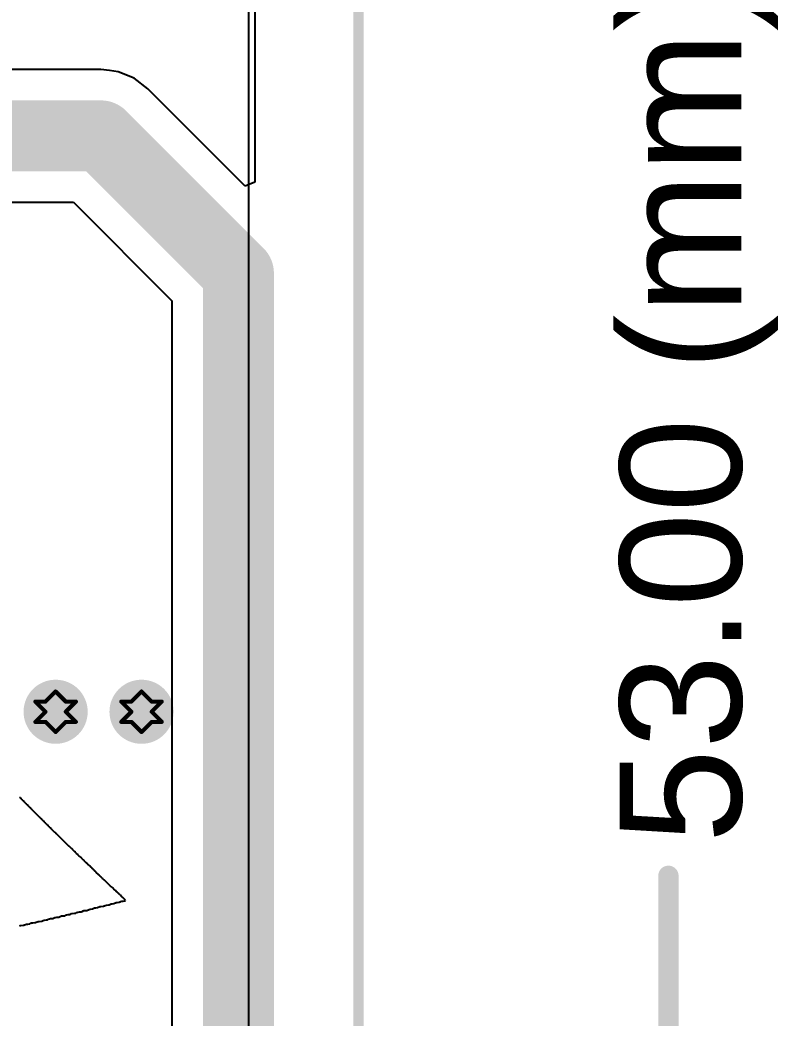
# Model space of a CAD drawing. Header units: inches. Extents: x 0 to 12.7, y -0.1 to 3.5.
# Drawn here: x 1.1323 to 1.506, y 0.5391 to 1.0315 of the extents above; entities that cross this region are included whole.
import ezdxf

# ---------------------------------------------------------------- set-up
doc = ezdxf.new("R2010")
doc.units = ezdxf.units.IN
doc.header["$MEASUREMENT"] = 0
for name, color, linetype in [('Board Outline', 216, 'Continuous'), ('Bottom Layer', 5, 'Continuous'), ('Bottom Overlay', 54, 'Continuous'), ('Bottom Solder', 6, 'Continuous'), ('Dimensions', 6, 'Continuous'), ('Drill Drawing', 1, 'Continuous'), ('Top Layer', 1, 'Continuous'), ('Top Solder', 216, 'Continuous'), ('Via Holes', 16, 'Continuous')]:
    doc.layers.add(name, color=color, linetype=linetype)
doc.styles.add('Arial', font='', dxfattribs={"height": 0.2})
doc.styles.get('Arial').set_extended_font_data('Arial')

msp = doc.modelspace()

# ---------------------------------------------------------------- hatches: boundary and pattern name
at = {"layer": 'Bottom Layer'}
h = msp.add_hatch(color=5, dxfattribs=at)
edge = h.paths.add_edge_path()
edge.add_arc((1.14986, 0.69018), 0.01181, 0, 360)
h = msp.add_hatch(color=5, dxfattribs=at)
edge = h.paths.add_edge_path()
edge.add_arc((1.19221, 0.69018), 0.01181, 0, 360)
at = {"layer": 'Bottom Solder'}
h = msp.add_hatch(color=6, dxfattribs=at)
edge = h.paths.add_edge_path()
edge.add_arc((1.14986, 0.69018), 0.01581, 0, 360)
h = msp.add_hatch(color=6, dxfattribs=at)
edge = h.paths.add_edge_path()
edge.add_arc((1.19221, 0.69018), 0.01581, 0, 360)
at = {"layer": 'Top Layer'}
h = msp.add_hatch(color=1, dxfattribs=at)
edge = h.paths.add_edge_path()
edge.add_arc((1.14986, 0.69018), 0.01181, 0, 360)
h = msp.add_hatch(color=1, dxfattribs=at)
edge = h.paths.add_edge_path()
edge.add_arc((1.19221, 0.69018), 0.01181, 0, 360)
at = {"layer": 'Top Solder'}
h = msp.add_hatch(color=216, dxfattribs=at)
edge = h.paths.add_edge_path()
edge.add_arc((1.14986, 0.69018), 0.01581, 0, 360)
h = msp.add_hatch(color=216, dxfattribs=at)
edge = h.paths.add_edge_path()
edge.add_arc((1.19221, 0.69018), 0.01581, 0, 360)
at = {"layer": 'Via Holes'}
h = msp.add_hatch(color=7, dxfattribs=at)
edge = h.paths.add_edge_path()
edge.add_arc((1.14986, 0.69018), 0.00591, 0, 360)
h = msp.add_hatch(color=7, dxfattribs=at)
edge = h.paths.add_edge_path()
edge.add_arc((1.19221, 0.69018), 0.00591, 0, 360)

# ---------------------------------------------------------------- linework, layer by layer
at = {"layer": 'Board Outline'}
msp.add_lwpolyline([(1.29921, 0, 0.005, 0.005, 0), (1.29921, 1.95441, 0.005, 0.005, 0)], format="xyseb", dxfattribs=at)
at = {"layer": 'Bottom Layer'}
msp.add_line((1.245, 1.89673), (1.245, 0.04712), dxfattribs=at)
at = {"layer": 'Bottom Overlay'}
for p, q in [((1.1323, 0.64788), (1.13216, 0.64795)), ((1.13233, 0.64778), (1.1323, 0.64788)), ((1.13272, 0.6474), (1.13233, 0.64778)), ((1.13296, 0.64722), (1.13272, 0.6474)), ((1.13303, 0.64708), (1.13296, 0.64722)), ((1.13348, 0.64663), (1.13303, 0.64708)), ((1.13362, 0.64656), (1.13348, 0.64663)), ((1.13365, 0.64646), (1.13362, 0.64656)), ((1.13404, 0.64608), (1.13365, 0.64646)), ((1.13428, 0.6459), (1.13404, 0.64608)), ((1.13435, 0.64576), (1.13428, 0.6459)), ((1.1348, 0.64531), (1.13435, 0.64576)), ((1.13494, 0.64524), (1.1348, 0.64531)), ((1.13498, 0.64514), (1.13494, 0.64524)), ((1.1355, 0.64461), (1.13498, 0.64514)), ((1.13564, 0.64454), (1.1355, 0.64461)), ((1.13567, 0.64444), (1.13564, 0.64454)), ((1.13605, 0.64406), (1.13567, 0.64444)), ((1.1363, 0.64388), (1.13605, 0.64406)), ((1.13637, 0.64374), (1.1363, 0.64388)), ((1.13682, 0.64329), (1.13637, 0.64374)), ((1.13696, 0.64322), (1.13682, 0.64329)), ((1.13699, 0.64312), (1.13696, 0.64322)), ((1.13738, 0.64274), (1.13699, 0.64312)), ((1.13762, 0.64256), (1.13738, 0.64274)), ((1.13769, 0.64242), (1.13762, 0.64256)), ((1.13814, 0.64197), (1.13769, 0.64242)), ((1.13828, 0.6419), (1.13814, 0.64197)), ((1.13832, 0.6418), (1.13828, 0.6419)), ((1.13884, 0.64127), (1.13832, 0.6418)), ((1.13898, 0.6412), (1.13884, 0.64127)), ((1.13901, 0.6411), (1.13898, 0.6412)), ((1.13939, 0.64072), (1.13901, 0.6411)), ((1.13964, 0.64054), (1.13939, 0.64072)), ((1.13971, 0.6404), (1.13964, 0.64054)), ((1.14016, 0.63995), (1.13971, 0.6404)), ((1.1403, 0.63988), (1.14016, 0.63995)), ((1.14033, 0.63978), (1.1403, 0.63988)), ((1.14072, 0.6394), (1.14033, 0.63978)), ((1.14096, 0.63922), (1.14072, 0.6394)), ((1.14103, 0.63908), (1.14096, 0.63922)), ((1.14148, 0.63863), (1.14103, 0.63908)), ((1.14162, 0.63856), (1.14148, 0.63863)), ((1.14166, 0.63846), (1.14162, 0.63856)), ((1.14218, 0.63793), (1.14166, 0.63846)), ((1.14232, 0.63787), (1.14218, 0.63793)), ((1.14235, 0.63776), (1.14232, 0.63787)), ((1.14273, 0.63738), (1.14235, 0.63776)), ((1.14298, 0.6372), (1.14273, 0.63738)), ((1.14305, 0.63706), (1.14298, 0.6372)), ((1.1435, 0.63661), (1.14305, 0.63706)), ((1.14364, 0.63654), (1.1435, 0.63661)), ((1.14367, 0.63644), (1.14364, 0.63654)), ((1.14406, 0.63606), (1.14367, 0.63644)), ((1.1443, 0.63588), (1.14406, 0.63606)), ((1.14437, 0.63574), (1.1443, 0.63588)), ((1.14482, 0.63529), (1.14437, 0.63574)), ((1.14496, 0.63522), (1.14482, 0.63529)), ((1.145, 0.63512), (1.14496, 0.63522)), ((1.14552, 0.63459), (1.145, 0.63512)), ((1.14566, 0.63453), (1.14552, 0.63459)), ((1.14569, 0.63442), (1.14566, 0.63453)), ((1.14607, 0.63404), (1.14569, 0.63442)), ((1.14632, 0.63386), (1.14607, 0.63404)), ((1.14639, 0.63372), (1.14632, 0.63386)), ((1.14684, 0.63327), (1.14639, 0.63372)), ((1.14698, 0.6332), (1.14684, 0.63327)), ((1.14701, 0.6331), (1.14698, 0.6332)), ((1.1474, 0.63272), (1.14701, 0.6331)), ((1.14764, 0.63254), (1.1474, 0.63272)), ((1.14771, 0.6324), (1.14764, 0.63254)), ((1.14816, 0.63195), (1.14771, 0.6324)), ((1.1483, 0.63188), (1.14816, 0.63195)), ((1.14834, 0.63178), (1.1483, 0.63188)), ((1.14886, 0.63125), (1.14834, 0.63178)), ((1.149, 0.63119), (1.14886, 0.63125)), ((1.14903, 0.63108), (1.149, 0.63119)), ((1.14917, 0.63094), (1.14903, 0.63108)), ((1.14924, 0.6308), (1.14917, 0.63094)), ((1.14948, 0.63063), (1.14924, 0.6308)), ((1.14962, 0.63056), (1.14948, 0.63063)), ((1.15018, 0.63), (1.14962, 0.63056)), ((1.15032, 0.62993), (1.15018, 0.63)), ((1.1563, 0.62395), (1.15032, 0.62993)), ((1.15644, 0.62388), (1.1563, 0.62395)), ((1.15658, 0.62374), (1.15644, 0.62388)), ((1.15672, 0.62367), (1.15658, 0.62374)), ((1.15721, 0.62318), (1.15672, 0.62367)), ((1.15735, 0.62311), (1.15721, 0.62318)), ((1.15759, 0.62287), (1.15735, 0.62311)), ((1.15766, 0.62273), (1.15759, 0.62287)), ((1.15783, 0.62256), (1.15766, 0.62273)), ((1.15797, 0.62249), (1.15783, 0.62256)), ((1.15829, 0.62217), (1.15797, 0.62249)), ((1.15836, 0.62204), (1.15829, 0.62217)), ((1.15853, 0.62186), (1.15836, 0.62204)), ((1.15867, 0.62179), (1.15853, 0.62186)), ((1.15891, 0.62155), (1.15867, 0.62179)), ((1.15898, 0.62141), (1.15891, 0.62155)), ((1.15923, 0.62117), (1.15898, 0.62141)), ((1.15936, 0.6211), (1.15923, 0.62117)), ((1.15961, 0.62085), (1.15936, 0.6211)), ((1.15968, 0.62071), (1.15961, 0.62085)), ((1.15985, 0.62054), (1.15968, 0.62071)), ((1.15999, 0.62047), (1.15985, 0.62054)), ((1.1603, 0.62016), (1.15999, 0.62047)), ((1.16037, 0.62002), (1.1603, 0.62016)), ((1.16055, 0.61984), (1.16037, 0.62002)), ((1.16069, 0.61977), (1.16055, 0.61984)), ((1.16093, 0.61953), (1.16069, 0.61977)), ((1.161, 0.61939), (1.16093, 0.61953)), ((1.16117, 0.61922), (1.161, 0.61939)), ((1.16131, 0.61915), (1.16117, 0.61922)), ((1.16173, 0.61873), (1.16131, 0.61915)), ((1.16222, 0.61845), (1.16173, 0.61873)), ((1.16232, 0.61835), (1.16222, 0.61845)), ((1.16239, 0.61821), (1.16232, 0.61835)), ((1.1627, 0.6179), (1.16239, 0.61821)), ((1.16284, 0.61783), (1.1627, 0.6179)), ((1.16295, 0.61772), (1.16284, 0.61783)), ((1.16302, 0.61758), (1.16295, 0.61772)), ((1.16333, 0.61727), (1.16302, 0.61758)), ((1.16347, 0.6172), (1.16333, 0.61727)), ((1.16364, 0.61703), (1.16347, 0.6172)), ((1.16371, 0.61689), (1.16364, 0.61703)), ((1.16403, 0.61657), (1.16371, 0.61689)), ((1.16417, 0.6165), (1.16403, 0.61657)), ((1.16434, 0.61633), (1.16417, 0.6165)), ((1.16441, 0.61619), (1.16434, 0.61633)), ((1.16472, 0.61588), (1.16441, 0.61619)), ((1.16486, 0.61581), (1.16472, 0.61588)), ((1.16497, 0.6157), (1.16486, 0.61581)), ((1.16504, 0.61556), (1.16497, 0.6157)), ((1.16535, 0.61525), (1.16504, 0.61556)), ((1.16549, 0.61518), (1.16535, 0.61525)), ((1.16566, 0.61501), (1.16549, 0.61518)), ((1.16573, 0.61487), (1.16566, 0.61501)), ((1.16604, 0.61456), (1.16573, 0.61487)), ((1.16618, 0.61449), (1.16604, 0.61456)), ((1.16653, 0.61414), (1.16618, 0.61449)), ((1.16688, 0.61393), (1.16653, 0.61414)), ((1.16719, 0.61362), (1.16688, 0.61393)), ((1.16726, 0.61348), (1.16719, 0.61362)), ((1.16737, 0.61337), (1.16726, 0.61348)), ((1.16751, 0.6133), (1.16737, 0.61337)), ((1.16782, 0.61299), (1.16751, 0.6133)), ((1.16789, 0.61285), (1.16782, 0.61299)), ((1.16799, 0.61275), (1.16789, 0.61285)), ((1.16813, 0.61268), (1.16799, 0.61275)), ((1.16851, 0.61229), (1.16813, 0.61268)), ((1.16858, 0.61216), (1.16851, 0.61229)), ((1.16869, 0.61205), (1.16858, 0.61216)), ((1.16883, 0.61198), (1.16869, 0.61205)), ((1.16914, 0.61167), (1.16883, 0.61198)), ((1.16921, 0.61153), (1.16914, 0.61167)), ((1.16931, 0.61142), (1.16921, 0.61153)), ((1.16945, 0.61135), (1.16931, 0.61142)), ((1.16977, 0.61104), (1.16945, 0.61135)), ((1.16984, 0.6109), (1.16977, 0.61104)), ((1.16994, 0.6108), (1.16984, 0.6109)), ((1.17067, 0.61028), (1.16994, 0.6108)), ((1.17074, 0.61014), (1.17067, 0.61028)), ((1.17091, 0.60996), (1.17074, 0.61014)), ((1.17105, 0.60989), (1.17091, 0.60996)), ((1.17109, 0.60979), (1.17105, 0.60989)), ((1.17119, 0.60975), (1.17109, 0.60979)), ((1.17123, 0.60965), (1.17119, 0.60975)), ((1.17147, 0.60941), (1.17123, 0.60965)), ((1.17161, 0.60934), (1.17147, 0.60941)), ((1.17185, 0.60909), (1.17161, 0.60934)), ((1.17192, 0.60895), (1.17185, 0.60909)), ((1.17217, 0.60871), (1.17192, 0.60895)), ((1.17231, 0.60864), (1.17217, 0.60871)), ((1.17241, 0.60854), (1.17231, 0.60864)), ((1.17248, 0.6084), (1.17241, 0.60854)), ((1.17279, 0.60808), (1.17248, 0.6084)), ((1.17293, 0.60802), (1.17279, 0.60808)), ((1.17311, 0.60784), (1.17293, 0.60802)), ((1.17318, 0.6077), (1.17311, 0.60784)), ((1.17349, 0.60739), (1.17318, 0.6077)), ((1.17363, 0.60732), (1.17349, 0.60739)), ((1.17377, 0.60718), (1.17363, 0.60732)), ((1.17391, 0.60711), (1.17377, 0.60718)), ((1.17439, 0.60662), (1.17391, 0.60711)), ((1.17453, 0.60655), (1.17439, 0.60662)), ((1.17697, 0.60412), (1.17453, 0.60655)), ((1.17746, 0.60384), (1.17697, 0.60412)), ((1.17784, 0.60346), (1.17746, 0.60384)), ((1.17791, 0.60332), (1.17784, 0.60346)), ((1.17801, 0.60328), (1.17791, 0.60332)), ((1.17846, 0.60283), (1.17801, 0.60328)), ((1.17853, 0.60269), (1.17846, 0.60283)), ((1.17864, 0.60266), (1.17853, 0.60269)), ((1.17916, 0.60214), (1.17864, 0.60266)), ((1.17923, 0.602), (1.17916, 0.60214)), ((1.17933, 0.60196), (1.17923, 0.602)), ((1.17979, 0.60151), (1.17933, 0.60196)), ((1.17986, 0.60137), (1.17979, 0.60151)), ((1.18017, 0.60113), (1.17986, 0.60137)), ((1.18031, 0.60106), (1.18017, 0.60113)), ((1.18059, 0.60078), (1.18031, 0.60106)), ((1.18073, 0.60071), (1.18059, 0.60078)), ((1.18086, 0.60057), (1.18073, 0.60071)), ((1.17864, 0.59556), (1.17968, 0.59605)), ((1.17968, 0.59605), (1.18017, 0.59612)), ((1.18017, 0.59612), (1.18118, 0.59622)), ((1.181, 0.6005), (1.18086, 0.60057)), ((1.18111, 0.6004), (1.181, 0.6005)), ((1.18118, 0.60026), (1.18111, 0.6004)), ((1.18149, 0.59994), (1.18118, 0.60026)), ((1.18118, 0.59622), (1.18153, 0.59636)), ((1.18163, 0.59987), (1.18149, 0.59994)), ((1.18153, 0.59636), (1.18177, 0.59646)), ((1.18173, 0.59977), (1.18163, 0.59987)), ((1.1818, 0.59963), (1.18173, 0.59977)), ((1.18177, 0.59646), (1.1824, 0.59674)), ((1.18219, 0.59925), (1.1818, 0.59963)), ((1.18233, 0.59918), (1.18219, 0.59925)), ((1.18243, 0.59907), (1.18233, 0.59918)), ((1.1824, 0.59674), (1.18309, 0.59681)), ((1.1825, 0.59893), (1.18243, 0.59907)), ((1.18281, 0.59862), (1.1825, 0.59893)), ((1.18295, 0.59855), (1.18281, 0.59862)), ((1.18327, 0.59824), (1.18295, 0.59855)), ((1.18309, 0.59681), (1.18413, 0.59695)), ((1.18333, 0.5981), (1.18327, 0.59824)), ((1.18344, 0.598), (1.18333, 0.5981)), ((1.18358, 0.59793), (1.18344, 0.598)), ((1.18372, 0.59779), (1.18358, 0.59793)), ((1.18386, 0.59772), (1.18372, 0.59779)), ((1.1841, 0.59747), (1.18386, 0.59772)), ((1.18431, 0.59713), (1.1841, 0.59747)), ((1.18413, 0.59695), (1.18431, 0.59713)), ((1.15916, 0.59083), (1.15985, 0.5909)), ((1.15985, 0.5909), (1.16027, 0.59118)), ((1.16027, 0.59118), (1.16076, 0.59139)), ((1.16076, 0.59139), (1.16166, 0.59146)), ((1.16166, 0.59146), (1.16253, 0.59156)), ((1.16253, 0.59156), (1.16288, 0.5917)), ((1.16288, 0.5917), (1.16375, 0.59208)), ((1.16375, 0.59208), (1.16444, 0.59215)), ((1.16444, 0.59215), (1.16528, 0.59222)), ((1.16528, 0.59222), (1.16632, 0.59271)), ((1.16632, 0.59271), (1.16681, 0.59278)), ((1.16681, 0.59278), (1.16782, 0.59288)), ((1.16782, 0.59288), (1.16817, 0.59302)), ((1.16817, 0.59302), (1.16841, 0.59313)), ((1.16841, 0.59313), (1.16904, 0.5934)), ((1.16904, 0.5934), (1.16973, 0.59347)), ((1.16973, 0.59347), (1.17057, 0.59354)), ((1.17057, 0.59354), (1.17161, 0.59403)), ((1.17161, 0.59403), (1.1721, 0.5941)), ((1.1721, 0.5941), (1.17325, 0.5942)), ((1.17325, 0.5942), (1.17352, 0.59427)), ((1.17352, 0.59427), (1.17387, 0.59441)), ((1.17387, 0.59441), (1.17398, 0.59452)), ((1.17398, 0.59452), (1.17432, 0.59466)), ((1.17432, 0.59466), (1.17488, 0.59479)), ((1.17488, 0.59479), (1.17599, 0.59486)), ((1.17599, 0.59486), (1.1762, 0.59493)), ((1.1762, 0.59493), (1.17725, 0.59542)), ((1.17725, 0.59542), (1.17773, 0.59549)), ((1.17773, 0.59549), (1.17864, 0.59556)), ((1.13766, 0.58589), (1.138, 0.58603)), ((1.138, 0.58603), (1.1387, 0.5861)), ((1.1387, 0.5861), (1.13967, 0.58617)), ((1.13967, 0.58617), (1.13988, 0.58624)), ((1.13988, 0.58624), (1.14023, 0.58638)), ((1.14023, 0.58638), (1.14072, 0.58658)), ((1.14072, 0.58658), (1.14127, 0.58672)), ((1.14127, 0.58672), (1.14176, 0.58679)), ((1.14176, 0.58679), (1.14301, 0.58686)), ((1.14301, 0.58686), (1.14364, 0.58728)), ((1.14364, 0.58728), (1.14413, 0.58742)), ((1.14413, 0.58742), (1.14524, 0.58749)), ((1.14524, 0.58749), (1.1458, 0.58756)), ((1.1458, 0.58756), (1.14635, 0.58791)), ((1.14635, 0.58791), (1.14684, 0.58805)), ((1.14684, 0.58805), (1.14733, 0.58812)), ((1.14733, 0.58812), (1.14844, 0.58818)), ((1.14844, 0.58818), (1.14948, 0.58867)), ((1.14948, 0.58867), (1.14976, 0.58874)), ((1.14976, 0.58874), (1.15046, 0.58881)), ((1.15046, 0.58881), (1.15143, 0.58888)), ((1.15143, 0.58888), (1.15248, 0.58937)), ((1.15248, 0.58937), (1.15275, 0.58944)), ((1.15275, 0.58944), (1.15408, 0.58951)), ((1.15408, 0.58951), (1.15449, 0.58958)), ((1.15449, 0.58958), (1.15463, 0.58972)), ((1.15463, 0.58972), (1.15477, 0.58979)), ((1.15477, 0.58979), (1.15491, 0.58992)), ((1.15491, 0.58992), (1.1554, 0.59006)), ((1.1554, 0.59006), (1.15609, 0.59013)), ((1.15609, 0.59013), (1.15707, 0.5902)), ((1.15707, 0.5902), (1.15769, 0.59062)), ((1.15769, 0.59062), (1.15797, 0.59069)), ((1.15797, 0.59069), (1.15916, 0.59083)), ((1.13202, 0.58464), (1.1323, 0.58471)), ((1.1323, 0.58471), (1.13278, 0.58478)), ((1.13278, 0.58478), (1.1339, 0.58484)), ((1.1339, 0.58484), (1.13411, 0.58491)), ((1.13411, 0.58491), (1.13456, 0.58509)), ((1.13456, 0.58509), (1.13494, 0.58526)), ((1.13494, 0.58526), (1.13543, 0.5854)), ((1.13543, 0.5854), (1.13612, 0.58547)), ((1.13612, 0.58547), (1.1371, 0.58554)), ((1.1371, 0.58554), (1.13766, 0.58589))]:
    msp.add_line(p, q, dxfattribs=at)
at = {"layer": 'Dimensions'}
msp.add_lwpolyline([(1.452, -0.13207, 0.01, 0.01, 0), (1.452, 0.60926, 0.01, 0.01, 0)], format="xyseb", dxfattribs=at)
msp.add_lwpolyline([(1.4495, 0.60926, 0.005, 0.005, 1), (1.4545, 0.60926, 0.005, 0.005, 1)], format="xyseb", close=True, dxfattribs=at)
at = {"layer": 'Drill Drawing'}
for points in [[(1.14486, 0.69518, 0.002, 0.002, 0), (1.14986, 0.70018, 0.002, 0.002, 0)], [(1.14986, 0.70018, 0.002, 0.002, 0), (1.15486, 0.69518, 0.002, 0.002, 0)], [(1.18721, 0.69518, 0.002, 0.002, 0), (1.19221, 0.70018, 0.002, 0.002, 0)], [(1.19221, 0.70018, 0.002, 0.002, 0), (1.19721, 0.69518, 0.002, 0.002, 0)], [(1.13986, 0.69518, 0.002, 0.002, 0), (1.14486, 0.69018, 0.002, 0.002, 0)], [(1.13986, 0.69518, 0.002, 0.002, 0), (1.14486, 0.69518, 0.002, 0.002, 0)], [(1.15486, 0.69518, 0.002, 0.002, 0), (1.15986, 0.69518, 0.002, 0.002, 0)], [(1.15486, 0.69018, 0.002, 0.002, 0), (1.15986, 0.69518, 0.002, 0.002, 0)], [(1.18221, 0.69518, 0.002, 0.002, 0), (1.18721, 0.69018, 0.002, 0.002, 0)], [(1.18221, 0.69518, 0.002, 0.002, 0), (1.18721, 0.69518, 0.002, 0.002, 0)], [(1.19721, 0.69518, 0.002, 0.002, 0), (1.20221, 0.69518, 0.002, 0.002, 0)], [(1.19721, 0.69018, 0.002, 0.002, 0), (1.20221, 0.69518, 0.002, 0.002, 0)], [(1.13986, 0.68518, 0.002, 0.002, 0), (1.14486, 0.69018, 0.002, 0.002, 0)], [(1.15486, 0.69018, 0.002, 0.002, 0), (1.15986, 0.68518, 0.002, 0.002, 0)], [(1.18221, 0.68518, 0.002, 0.002, 0), (1.18721, 0.69018, 0.002, 0.002, 0)], [(1.19721, 0.69018, 0.002, 0.002, 0), (1.20221, 0.68518, 0.002, 0.002, 0)], [(1.13986, 0.68518, 0.002, 0.002, 0), (1.14486, 0.68518, 0.002, 0.002, 0)], [(1.14486, 0.68518, 0.002, 0.002, 0), (1.14986, 0.68018, 0.002, 0.002, 0)], [(1.14986, 0.68018, 0.002, 0.002, 0), (1.15486, 0.68518, 0.002, 0.002, 0)], [(1.15486, 0.68518, 0.002, 0.002, 0), (1.15986, 0.68518, 0.002, 0.002, 0)], [(1.18221, 0.68518, 0.002, 0.002, 0), (1.18721, 0.68518, 0.002, 0.002, 0)], [(1.18721, 0.68518, 0.002, 0.002, 0), (1.19221, 0.68018, 0.002, 0.002, 0)], [(1.19221, 0.68018, 0.002, 0.002, 0), (1.19721, 0.68518, 0.002, 0.002, 0)], [(1.19721, 0.68518, 0.002, 0.002, 0), (1.20221, 0.68518, 0.002, 0.002, 0)]]:
    msp.add_lwpolyline(points, format="xyseb", dxfattribs=at)
for points in [[(1.14936, 0.70018, 0.001, 0.001, 1), (1.15036, 0.70018, 0.001, 0.001, 1)], [(1.14936, 0.70018, 0.001, 0.001, 1), (1.15036, 0.70018, 0.001, 0.001, 1)], [(1.19171, 0.70018, 0.001, 0.001, 1), (1.19271, 0.70018, 0.001, 0.001, 1)], [(1.19171, 0.70018, 0.001, 0.001, 1), (1.19271, 0.70018, 0.001, 0.001, 1)], [(1.13936, 0.69518, 0.001, 0.001, 1), (1.14036, 0.69518, 0.001, 0.001, 1)], [(1.13936, 0.69518, 0.001, 0.001, 1), (1.14036, 0.69518, 0.001, 0.001, 1)], [(1.14436, 0.69518, 0.001, 0.001, 1), (1.14536, 0.69518, 0.001, 0.001, 1)], [(1.14436, 0.69518, 0.001, 0.001, 1), (1.14536, 0.69518, 0.001, 0.001, 1)], [(1.15436, 0.69518, 0.001, 0.001, 1), (1.15536, 0.69518, 0.001, 0.001, 1)], [(1.15436, 0.69518, 0.001, 0.001, 1), (1.15536, 0.69518, 0.001, 0.001, 1)], [(1.15936, 0.69518, 0.001, 0.001, 1), (1.16036, 0.69518, 0.001, 0.001, 1)], [(1.15936, 0.69518, 0.001, 0.001, 1), (1.16036, 0.69518, 0.001, 0.001, 1)], [(1.18171, 0.69518, 0.001, 0.001, 1), (1.18271, 0.69518, 0.001, 0.001, 1)], [(1.18171, 0.69518, 0.001, 0.001, 1), (1.18271, 0.69518, 0.001, 0.001, 1)], [(1.18671, 0.69518, 0.001, 0.001, 1), (1.18771, 0.69518, 0.001, 0.001, 1)], [(1.18671, 0.69518, 0.001, 0.001, 1), (1.18771, 0.69518, 0.001, 0.001, 1)], [(1.19671, 0.69518, 0.001, 0.001, 1), (1.19771, 0.69518, 0.001, 0.001, 1)], [(1.19671, 0.69518, 0.001, 0.001, 1), (1.19771, 0.69518, 0.001, 0.001, 1)], [(1.20171, 0.69518, 0.001, 0.001, 1), (1.20271, 0.69518, 0.001, 0.001, 1)], [(1.20171, 0.69518, 0.001, 0.001, 1), (1.20271, 0.69518, 0.001, 0.001, 1)], [(1.14436, 0.69018, 0.001, 0.001, 1), (1.14536, 0.69018, 0.001, 0.001, 1)], [(1.14436, 0.69018, 0.001, 0.001, 1), (1.14536, 0.69018, 0.001, 0.001, 1)], [(1.15436, 0.69018, 0.001, 0.001, 1), (1.15536, 0.69018, 0.001, 0.001, 1)], [(1.15436, 0.69018, 0.001, 0.001, 1), (1.15536, 0.69018, 0.001, 0.001, 1)], [(1.18671, 0.69018, 0.001, 0.001, 1), (1.18771, 0.69018, 0.001, 0.001, 1)], [(1.18671, 0.69018, 0.001, 0.001, 1), (1.18771, 0.69018, 0.001, 0.001, 1)], [(1.19671, 0.69018, 0.001, 0.001, 1), (1.19771, 0.69018, 0.001, 0.001, 1)], [(1.19671, 0.69018, 0.001, 0.001, 1), (1.19771, 0.69018, 0.001, 0.001, 1)], [(1.13936, 0.68518, 0.001, 0.001, 1), (1.14036, 0.68518, 0.001, 0.001, 1)], [(1.13936, 0.68518, 0.001, 0.001, 1), (1.14036, 0.68518, 0.001, 0.001, 1)], [(1.14436, 0.68518, 0.001, 0.001, 1), (1.14536, 0.68518, 0.001, 0.001, 1)], [(1.14436, 0.68518, 0.001, 0.001, 1), (1.14536, 0.68518, 0.001, 0.001, 1)], [(1.15436, 0.68518, 0.001, 0.001, 1), (1.15536, 0.68518, 0.001, 0.001, 1)], [(1.15436, 0.68518, 0.001, 0.001, 1), (1.15536, 0.68518, 0.001, 0.001, 1)], [(1.15936, 0.68518, 0.001, 0.001, 1), (1.16036, 0.68518, 0.001, 0.001, 1)], [(1.15936, 0.68518, 0.001, 0.001, 1), (1.16036, 0.68518, 0.001, 0.001, 1)], [(1.18171, 0.68518, 0.001, 0.001, 1), (1.18271, 0.68518, 0.001, 0.001, 1)], [(1.18171, 0.68518, 0.001, 0.001, 1), (1.18271, 0.68518, 0.001, 0.001, 1)], [(1.18671, 0.68518, 0.001, 0.001, 1), (1.18771, 0.68518, 0.001, 0.001, 1)], [(1.18671, 0.68518, 0.001, 0.001, 1), (1.18771, 0.68518, 0.001, 0.001, 1)], [(1.19671, 0.68518, 0.001, 0.001, 1), (1.19771, 0.68518, 0.001, 0.001, 1)], [(1.19671, 0.68518, 0.001, 0.001, 1), (1.19771, 0.68518, 0.001, 0.001, 1)], [(1.20171, 0.68518, 0.001, 0.001, 1), (1.20271, 0.68518, 0.001, 0.001, 1)], [(1.20171, 0.68518, 0.001, 0.001, 1), (1.20271, 0.68518, 0.001, 0.001, 1)], [(1.14936, 0.68018, 0.001, 0.001, 1), (1.15036, 0.68018, 0.001, 0.001, 1)], [(1.14936, 0.68018, 0.001, 0.001, 1), (1.15036, 0.68018, 0.001, 0.001, 1)], [(1.19171, 0.68018, 0.001, 0.001, 1), (1.19271, 0.68018, 0.001, 0.001, 1)], [(1.19171, 0.68018, 0.001, 0.001, 1), (1.19271, 0.68018, 0.001, 0.001, 1)]]:
    msp.add_lwpolyline(points, format="xyseb", close=True, dxfattribs=at)
at = {"layer": 'Top Layer'}
for p, q in [((1.248, 1.89673), (1.248, 0.95136)), ((1.17219, 1.00706), (0.35205, 1.00706)), ((1.17644, 1.0065), (1.17219, 1.00706)), ((1.18068, 1.00594), (1.17644, 1.0065)), ((1.18858, 1.00267), (1.18068, 1.00594)), ((1.19537, 0.99746), (1.18858, 1.00267)), ((1.24338, 0.94945), (1.19537, 0.99746)), ((1.248, 0.95136), (1.24338, 0.94945)), ((0.36562, 0.9415), (1.15862, 0.9415)), ((1.15862, 0.9415), (1.20722, 0.8929)), ((1.20722, 0.8929), (1.20722, 0.24658))]:
    msp.add_line(p, q, dxfattribs=at)
for points in [[(0.35205, 0.97428, 0.035, 0.035, 0), (1.17219, 0.97428, 0.035, 0.035, 0)], [(1.17219, 0.97428, 0.035, 0.035, 0), (1.24, 0.90647, 0.035, 0.035, 0)], [(1.24, 0.233, 0.035, 0.035, 0), (1.24, 0.90647, 0.035, 0.035, 0)]]:
    msp.add_lwpolyline(points, format="xyseb", dxfattribs=at)
for points in [[(1.16344, 0.97428, 0.0175, 0.0175, 1), (1.18094, 0.97428, 0.0175, 0.0175, 1)], [(1.16344, 0.97428, 0.0175, 0.0175, 1), (1.18094, 0.97428, 0.0175, 0.0175, 1)], [(1.23125, 0.90647, 0.0175, 0.0175, 1), (1.24875, 0.90647, 0.0175, 0.0175, 1)], [(1.23125, 0.90647, 0.0175, 0.0175, 1), (1.24875, 0.90647, 0.0175, 0.0175, 1)]]:
    msp.add_lwpolyline(points, format="xyseb", close=True, dxfattribs=at)

# ---------------------------------------------------------------- texts
at = {"layer": 'Dimensions', "style": 'Arial'}
msp.add_text('53.00 (mm)', height=0.06, rotation=90, dxfattribs=at).set_placement((1.48799, 0.62526))

doc.saveas('drawing.dxf')
